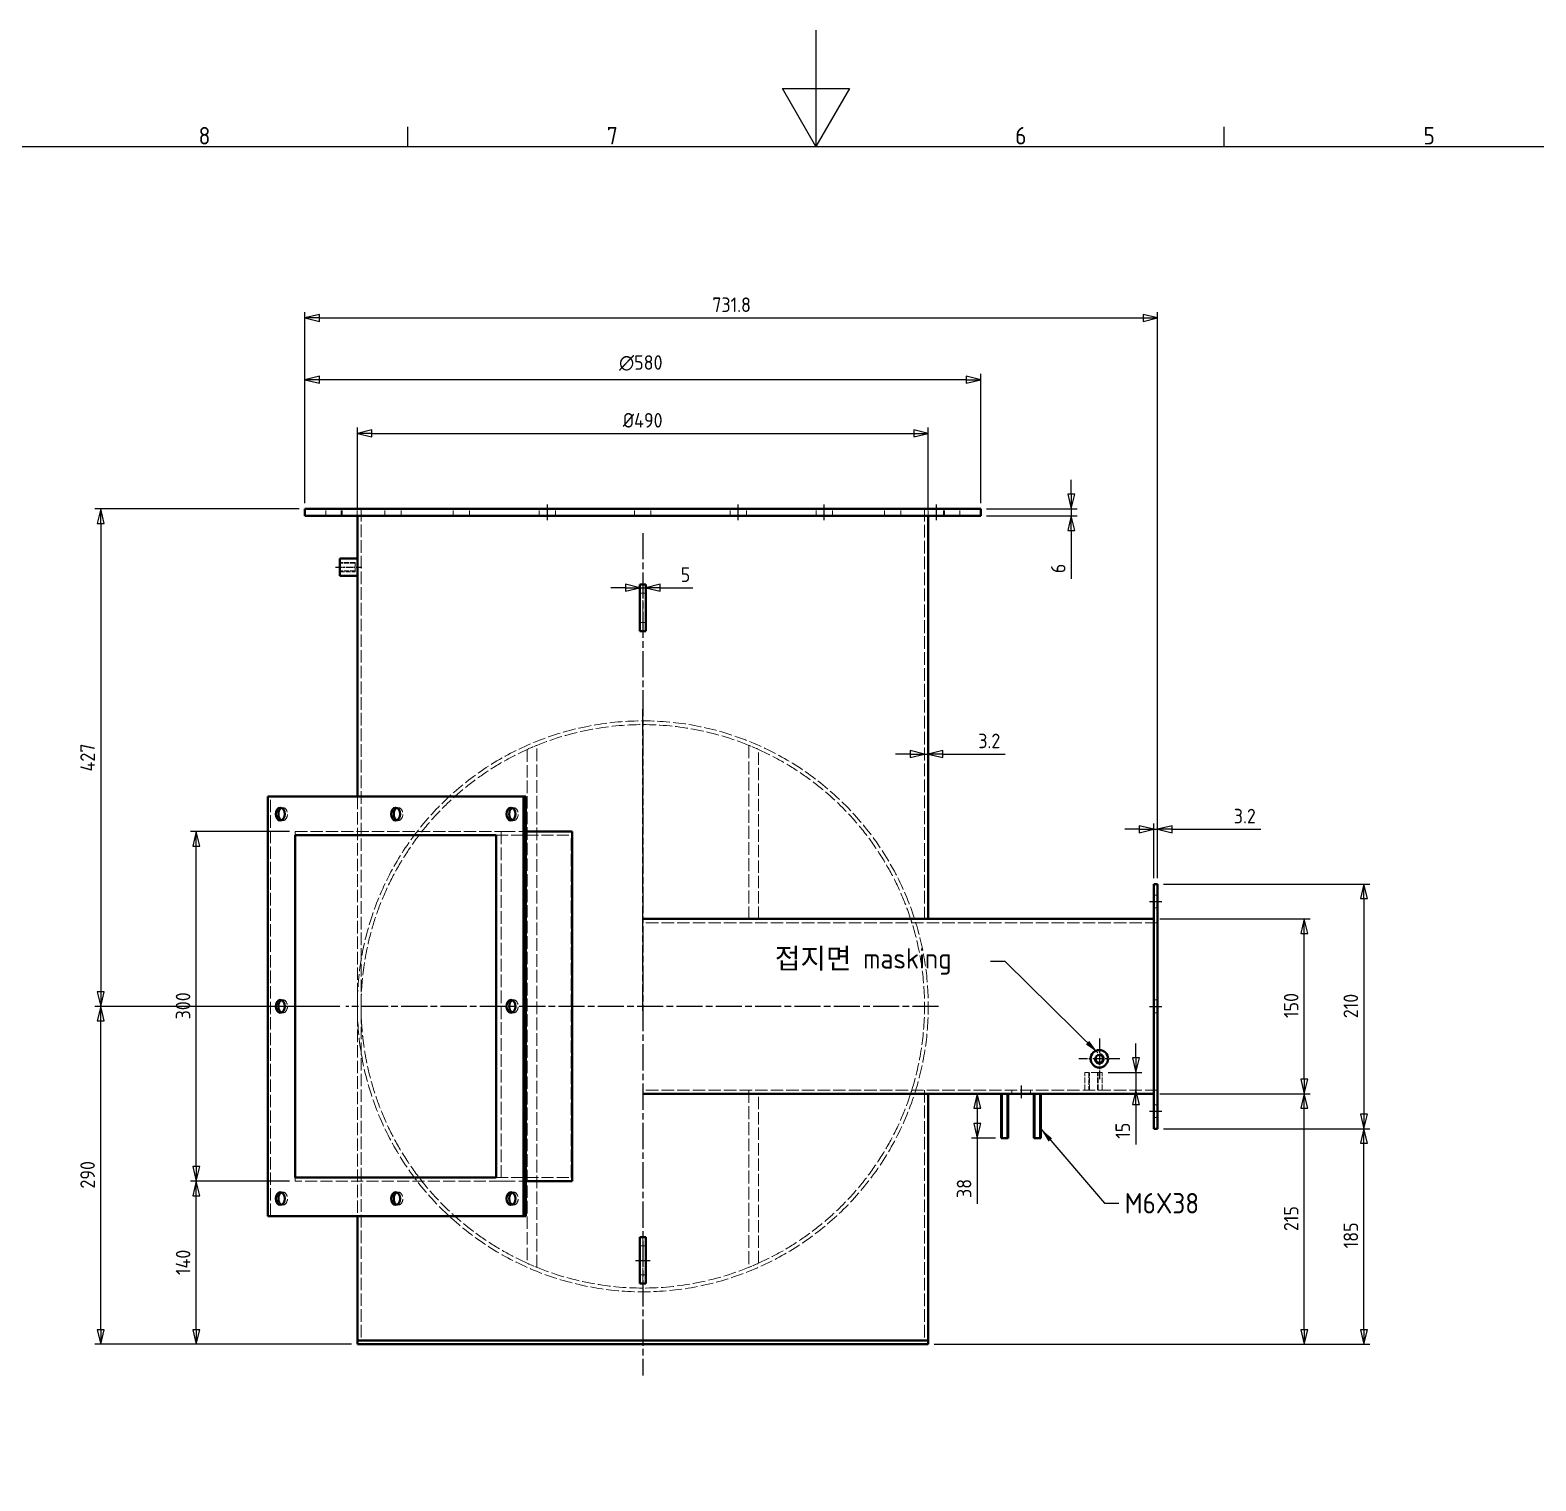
# Model space of a CAD drawing. Header units: millimetres. Extents: x 0 to 4205, y 0 to 2970.
# Drawn here: x 1428 to 2720, y 1725 to 2970 of the extents above; entities that cross this region are included whole.
import ezdxf

# ---------------------------------------------------------------- set-up
doc = ezdxf.new("R2010")
doc.units = ezdxf.units.MM
doc.header["$LTSCALE"] = 5
doc.linetypes.add('CHAIN', pattern=[0.3543, 0.2362, -0.0295, 0.0591, -0.0295])
doc.linetypes.add('DASHED', pattern=[0.2067, 0.1654, -0.0413])
doc.layers.get('0').update_dxf_attribs({"color": 3, "lineweight": 25})
for name, color, linetype, lineweight in [('가려진 것(ISO)', 2, 'DASHED', 18), ('가시적인 것(ISO)', 3, 'Continuous', 40), ('가시적인 좁은 것(ISO)', 3, 'Continuous', 35), ('경계(ISO)', 7, 'Continuous', 25), ('기호(ISO)', 5, 'Continuous', 25), ('중심 표식(ISO)', 1, 'Continuous', 25), ('중심선(ISO)', 1, 'Continuous', 25), ('치수(ISO)', 2, 'Continuous', 25)]:
    doc.layers.add(name, color=color, linetype=linetype, lineweight=lineweight)
doc.styles.add('문자 텍스트_M2B', font='isocp.shx')
doc.styles.add('치수 텍스트_PSTEK_POSCO', font='isocp.shx')
doc.dimstyles.new('치수_PSTEK_POSCO', dxfattribs={"dimscale": 5, "dimtxt": 2.5, "dimasz": 2.5, "dimexe": 1, "dimexo": 1, "dimgap": 1, "dimtad": 1, "dimrnd": 1e-08, "dimdsep": 46, "dimtxsty": '치수 텍스트_PSTEK_POSCO', "dimblk": 'Filled-2', "dimcen": 0.09, "dimdle": 10, "dimclrd": 7, "dimclre": 7, "dimclrt": 2, "dimadec": 1, "dimazin": 2, "dimtfac": 1, "dimtmove": 0, "dimatfit": 3, "dimfxl": 0, "dimtolj": 1, "dimlwd": -1, "dimlwe": -1, "dimarcsym": 0})
doc.dimstyles.new('치수_PSTEK_POSCO$7', dxfattribs={"dimscale": 5, "dimtxt": 2.5, "dimasz": 2.5, "dimexe": 1, "dimexo": 1, "dimgap": 1, "dimtad": 1, "dimrnd": 1e-08, "dimdsep": 46, "dimtxsty": '치수 텍스트_PSTEK_POSCO', "dimblk": 'Filled-2', "dimcen": 0.09, "dimdle": 10, "dimclrd": 7, "dimclre": 7, "dimclrt": 2, "dimadec": 1, "dimazin": 2, "dimtfac": 1, "dimtmove": 0, "dimatfit": 3, "dimfxl": 0, "dimtolj": 1, "dimlwd": -1, "dimlwe": -1, "dimarcsym": 0})

# ---------------------------------------------------------------- blocks, each defined once
blk = doc.blocks.new('경계 Default Border')
at = {"layer": '경계(ISO)'}
for p, q in [((350.42, 574), (350.42, 577.4)), ((490.58, 574), (490.58, 577.4))]:
    blk.add_line(p, q, dxfattribs=at)
at = {"layer": '경계(ISO)', "flags": 128}
for points in [[(420.5, 594), (420.5, 574), (414.73, 584), (426.27, 584), (420.5, 574)], [(20, 20), (20, 574), (821, 574), (821, 20), (20, 20)]]:
    blk.add_lwpolyline(points, dxfattribs=at)
at = {"layer": '경계(ISO)', "color": 2, "char_height": 3, "attachment_point": 7, "style": '문자 텍스트_M2B'}
for s, insert in [('8', (314.52, 574.37)), ('7', (384.6, 574.39)), ('6', (454.69, 574.37)), ('5', (524.77, 574.37))]:
    blk.add_mtext(s, dxfattribs=dict(at, insert=insert))
blk = doc.blocks.new('Filled-2')
at = {"color": 0}
for p, q in [((0, 0), (-1, 0.24)), ((-1, 0.24), (-1, -0.24)), ((-1, 0), (0, 0)), ((-1, -0.24), (0, 0))]:
    blk.add_line(p, q, dxfattribs=at)
at = {"color": 0, "flags": 128}
blk.add_lwpolyline([(-1, -0.24), (0, 0), (-1, 0.24), (-1, -0.24)], dxfattribs=at)
at = {"color": 0}
blk.add_solid([(-1, -0.24), (0, 0), (-1, 0.24), (-1, -0.24)], dxfattribs=at)
blk = doc.blocks.new('*D28')
at = {"layer": 'Defpoints', "color": 0, "transparency": 16777216}
for p in [(1663.9, 2669.9), (1663.9, 2559.1), (2243.9, 2559.1)]:
    blk.add_point(p, dxfattribs=at)
at = {"layer": '치수(ISO)', "color": 7, "transparency": 16777216}
for p, q in [((1663.9, 2564.1), (1663.9, 2674.9)), ((2231.4, 2669.9), (1676.4, 2669.9)), ((2243.9, 2564.1), (2243.9, 2674.9))]:
    blk.add_line(p, q, dxfattribs=at)
at = {"layer": '치수(ISO)', "color": 7, "transparency": 16777216, "xscale": 12.5, "yscale": 12.5, "zscale": 12.5, "rotation": 180}
blk.add_blockref('Filled-2', (1663.9, 2669.9), dxfattribs=at)
at = {"layer": '치수(ISO)', "color": 7, "transparency": 16777216, "xscale": 12.5, "yscale": 12.5, "zscale": 12.5}
blk.add_blockref('Filled-2', (2243.9, 2669.9), dxfattribs=at)
at = {"layer": '치수(ISO)', "color": 2, "transparency": 16777216, "insert": (1933.5, 2684.3), "char_height": 12.5, "attachment_point": 4, "style": '치수 텍스트_PSTEK_POSCO'}
blk.add_mtext('\\A1;\\fAIGDT|b0|i0;\\H12.5000;\\ln\\fisocp|b0|i0;\\H12.5000;580', dxfattribs=at)
blk = doc.blocks.new('*D34')
at = {"layer": 'Defpoints', "color": 0, "transparency": 16777216}
for p in [(2392.5, 2057.1), (2521.6, 2057.1), (2198.9, 1842.1)]:
    blk.add_point(p, dxfattribs=at)
at = {"layer": '치수(ISO)', "color": 7, "transparency": 16777216}
for p, q in [((2397.5, 2057.1), (2526.6, 2057.1)), ((2521.6, 1854.6), (2521.6, 2044.6)), ((2203.9, 1842.1), (2526.6, 1842.1))]:
    blk.add_line(p, q, dxfattribs=at)
at = {"layer": '치수(ISO)', "color": 7, "transparency": 16777216, "xscale": 12.5, "yscale": 12.5, "zscale": 12.5}
for p, rotation in [((2521.6, 2057.1), 90), ((2521.6, 1842.1), 270)]:
    blk.add_blockref('Filled-2', p, dxfattribs=dict(at, rotation=rotation))
at = {"layer": '치수(ISO)', "color": 2, "transparency": 16777216, "insert": (2510.3, 1939.2), "char_height": 12.5, "attachment_point": 4, "rotation": 90, "style": '치수 텍스트_PSTEK_POSCO'}
blk.add_mtext('\\A1;215', dxfattribs=at)
blk = doc.blocks.new('*D35')
at = {"layer": 'Defpoints', "color": 0, "transparency": 16777216}
for p in [(2392.5, 2207.1), (2521.6, 2207.1), (2392.5, 2057.1)]:
    blk.add_point(p, dxfattribs=at)
at = {"layer": '치수(ISO)', "color": 7, "transparency": 16777216}
for p, q in [((2397.5, 2207.1), (2526.6, 2207.1)), ((2521.6, 2069.6), (2521.6, 2194.6)), ((2397.5, 2057.1), (2526.6, 2057.1))]:
    blk.add_line(p, q, dxfattribs=at)
at = {"layer": '치수(ISO)', "color": 7, "transparency": 16777216, "xscale": 12.5, "yscale": 12.5, "zscale": 12.5}
for p, rotation in [((2521.6, 2207.1), 90), ((2521.6, 2057.1), 270)]:
    blk.add_blockref('Filled-2', p, dxfattribs=dict(at, rotation=rotation))
at = {"layer": '치수(ISO)', "color": 2, "transparency": 16777216, "insert": (2510.3, 2122.1), "char_height": 12.5, "attachment_point": 4, "rotation": 90, "style": '치수 텍스트_PSTEK_POSCO'}
blk.add_mtext('\\A1;150', dxfattribs=at)
blk = doc.blocks.new('*D36')
at = {"layer": 'Defpoints', "color": 0, "transparency": 16777216}
for p in [(2392.5, 2284.1), (2392.5, 2237.1), (2395.7, 2237.1)]:
    blk.add_point(p, dxfattribs=at)
at = {"layer": '치수(ISO)', "color": 7, "transparency": 16777216}
for p, q in [((2392.5, 2242.1), (2392.5, 2289.1)), ((2395.7, 2242.1), (2395.7, 2289.1)), ((2380, 2284.1), (2367.5, 2284.1)), ((2392.5, 2284.1), (2395.7, 2284.1)), ((2408.2, 2284.1), (2484.3, 2284.1))]:
    blk.add_line(p, q, dxfattribs=at)
at = {"layer": '치수(ISO)', "color": 7, "transparency": 16777216, "xscale": 12.5, "yscale": 12.5, "zscale": 12.5}
blk.add_blockref('Filled-2', (2392.5, 2284.1), dxfattribs=at)
at = {"layer": '치수(ISO)', "color": 7, "transparency": 16777216, "xscale": 12.5, "yscale": 12.5, "zscale": 12.5, "rotation": 180}
blk.add_blockref('Filled-2', (2395.7, 2284.1), dxfattribs=at)
at = {"layer": '치수(ISO)', "color": 2, "transparency": 16777216, "insert": (2461.1, 2295.4), "char_height": 12.5, "attachment_point": 4, "style": '치수 텍스트_PSTEK_POSCO'}
blk.add_mtext('\\A1;3.2', dxfattribs=at)
blk = doc.blocks.new('*D44')
at = {"layer": 'Defpoints', "color": 0, "transparency": 16777216}
for p in [(1570.6, 1982.1), (1655.6, 1982.1), (1708.9, 1842.1)]:
    blk.add_point(p, dxfattribs=at)
at = {"layer": '치수(ISO)', "color": 7, "transparency": 16777216}
for p, q in [((1650.6, 1982.1), (1565.6, 1982.1)), ((1570.6, 1854.6), (1570.6, 1969.6)), ((1703.9, 1842.1), (1565.6, 1842.1))]:
    blk.add_line(p, q, dxfattribs=at)
at = {"layer": '치수(ISO)', "color": 7, "transparency": 16777216, "xscale": 12.5, "yscale": 12.5, "zscale": 12.5}
for p, rotation in [((1570.6, 1982.1), 90), ((1570.6, 1842.1), 270)]:
    blk.add_blockref('Filled-2', p, dxfattribs=dict(at, rotation=rotation))
at = {"layer": '치수(ISO)', "color": 2, "transparency": 16777216, "insert": (1559.3, 1901.5), "char_height": 12.5, "attachment_point": 4, "rotation": 90, "style": '치수 텍스트_PSTEK_POSCO'}
blk.add_mtext('\\A1;140', dxfattribs=at)
blk = doc.blocks.new('*D45')
at = {"layer": 'Defpoints', "color": 0, "transparency": 16777216}
for p in [(1570.6, 2282.1), (1655.6, 2282.1), (1655.6, 1982.1)]:
    blk.add_point(p, dxfattribs=at)
at = {"layer": '치수(ISO)', "color": 7, "transparency": 16777216}
for p, q in [((1650.6, 2282.1), (1565.6, 2282.1)), ((1570.6, 1994.6), (1570.6, 2269.6)), ((1650.6, 1982.1), (1565.6, 1982.1))]:
    blk.add_line(p, q, dxfattribs=at)
at = {"layer": '치수(ISO)', "color": 7, "transparency": 16777216, "xscale": 12.5, "yscale": 12.5, "zscale": 12.5}
for p, rotation in [((1570.6, 2282.1), 90), ((1570.6, 1982.1), 270)]:
    blk.add_blockref('Filled-2', p, dxfattribs=dict(at, rotation=rotation))
at = {"layer": '치수(ISO)', "color": 2, "transparency": 16777216, "insert": (1559.3, 2120.9), "char_height": 12.5, "attachment_point": 4, "rotation": 90, "style": '치수 텍스트_PSTEK_POSCO'}
blk.add_mtext('\\A1;300', dxfattribs=at)
blk = doc.blocks.new('*D46')
at = {"layer": 'Defpoints', "color": 0, "transparency": 16777216}
for p in [(2198.9, 2623.9), (1708.9, 2553.1), (2198.9, 2553.1)]:
    blk.add_point(p, dxfattribs=at)
at = {"layer": '치수(ISO)', "color": 7, "transparency": 16777216}
for p, q in [((1708.9, 2558.1), (1708.9, 2628.9)), ((1721.4, 2623.9), (2186.4, 2623.9)), ((2198.9, 2558.1), (2198.9, 2628.9))]:
    blk.add_line(p, q, dxfattribs=at)
at = {"layer": '치수(ISO)', "color": 7, "transparency": 16777216, "xscale": 12.5, "yscale": 12.5, "zscale": 12.5, "rotation": 180}
blk.add_blockref('Filled-2', (1708.9, 2623.9), dxfattribs=at)
at = {"layer": '치수(ISO)', "color": 7, "transparency": 16777216, "xscale": 12.5, "yscale": 12.5, "zscale": 12.5}
blk.add_blockref('Filled-2', (2198.9, 2623.9), dxfattribs=at)
at = {"layer": '치수(ISO)', "color": 2, "transparency": 16777216, "insert": (1936.7, 2635.1), "char_height": 12.5, "attachment_point": 4, "style": '치수 텍스트_PSTEK_POSCO'}
blk.add_mtext('\\A1;Ø490', dxfattribs=at)
blk = doc.blocks.new('*D48')
at = {"layer": 'Defpoints', "color": 0, "transparency": 16777216}
for p in [(2243.9, 2559.1), (2321.6, 2559.1), (2243.9, 2553.1)]:
    blk.add_point(p, dxfattribs=at)
at = {"layer": '치수(ISO)', "color": 7, "transparency": 16777216}
for p, q in [((2321.6, 2571.6), (2321.6, 2584.1)), ((2248.9, 2559.1), (2326.6, 2559.1)), ((2321.6, 2559.1), (2321.6, 2553.1)), ((2248.9, 2553.1), (2326.6, 2553.1)), ((2321.6, 2540.6), (2321.6, 2498.9))]:
    blk.add_line(p, q, dxfattribs=at)
at = {"layer": '치수(ISO)', "color": 7, "transparency": 16777216, "xscale": 12.5, "yscale": 12.5, "zscale": 12.5}
for p, rotation in [((2321.6, 2559.1), 270), ((2321.6, 2553.1), 90)]:
    blk.add_blockref('Filled-2', p, dxfattribs=dict(at, rotation=rotation))
at = {"layer": '치수(ISO)', "color": 2, "transparency": 16777216, "insert": (2310.4, 2503.9), "char_height": 12.5, "attachment_point": 4, "rotation": 90, "style": '치수 텍스트_PSTEK_POSCO'}
blk.add_mtext('\\A1;6', dxfattribs=at)
blk = doc.blocks.new('*D49')
at = {"layer": 'Defpoints', "color": 0, "transparency": 16777216}
for p in [(2198.9, 2348.6), (2195.7, 2325.7), (2198.9, 2323.1)]:
    blk.add_point(p, dxfattribs=at)
at = {"layer": '치수(ISO)', "color": 7, "transparency": 16777216}
for p, q in [((2183.2, 2348.6), (2170.7, 2348.6)), ((2195.7, 2348.6), (2198.9, 2348.6)), ((2211.4, 2348.6), (2265, 2348.6))]:
    blk.add_line(p, q, dxfattribs=at)
at = {"layer": '치수(ISO)', "color": 7, "transparency": 16777216, "xscale": 12.5, "yscale": 12.5, "zscale": 12.5}
blk.add_blockref('Filled-2', (2195.7, 2348.6), dxfattribs=at)
at = {"layer": '치수(ISO)', "color": 7, "transparency": 16777216, "xscale": 12.5, "yscale": 12.5, "zscale": 12.5, "rotation": 180}
blk.add_blockref('Filled-2', (2198.9, 2348.6), dxfattribs=at)
at = {"layer": '치수(ISO)', "color": 2, "transparency": 16777216, "insert": (2241.8, 2359.9), "char_height": 12.5, "attachment_point": 4, "style": '치수 텍스트_PSTEK_POSCO'}
blk.add_mtext('\\A1;3.2', dxfattribs=at)
blk = doc.blocks.new('*D54')
at = {"layer": 'Defpoints', "color": 0, "transparency": 16777216}
for p in [(1953.9, 2057.1), (2240.9, 2019.1), (2261.5, 2019.1)]:
    blk.add_point(p, dxfattribs=at)
at = {"layer": '치수(ISO)', "color": 7, "transparency": 16777216}
for p, q in [((2240.9, 2044.6), (2240.9, 2031.6)), ((2256.5, 2019.1), (2235.9, 2019.1)), ((2240.9, 2019.1), (2240.9, 1962.6))]:
    blk.add_line(p, q, dxfattribs=at)
at = {"layer": '치수(ISO)', "color": 7, "transparency": 16777216, "xscale": 12.5, "yscale": 12.5, "zscale": 12.5}
for p, rotation in [((2240.9, 2057.1), 90), ((2240.9, 2019.1), 270)]:
    blk.add_blockref('Filled-2', p, dxfattribs=dict(at, rotation=rotation))
at = {"layer": '치수(ISO)', "color": 2, "transparency": 16777216, "insert": (2229.6, 1967.6), "char_height": 12.5, "attachment_point": 4, "rotation": 90, "style": '치수 텍스트_PSTEK_POSCO'}
blk.add_mtext('\\A1;38', dxfattribs=at)
blk = doc.blocks.new('*D58')
at = {"layer": 'Defpoints', "color": 0, "transparency": 16777216}
for p in [(2348.2, 2075.3), (2377.1, 2060.3), (2380, 2060.3)]:
    blk.add_point(p, dxfattribs=at)
at = {"layer": '치수(ISO)', "color": 7, "transparency": 16777216}
for p, q in [((2377.1, 2087.8), (2377.1, 2100.3)), ((2353.2, 2075.3), (2382.1, 2075.3)), ((2377.1, 2075.3), (2377.1, 2060.3)), ((2377.1, 2047.8), (2377.1, 2013.5))]:
    blk.add_line(p, q, dxfattribs=at)
at = {"layer": '치수(ISO)', "color": 7, "transparency": 16777216, "xscale": 12.5, "yscale": 12.5, "zscale": 12.5}
for p, rotation in [((2377.1, 2075.3), 270), ((2377.1, 2060.3), 90)]:
    blk.add_blockref('Filled-2', p, dxfattribs=dict(at, rotation=rotation))
at = {"layer": '치수(ISO)', "color": 2, "transparency": 16777216, "insert": (2365.8, 2018.5), "char_height": 12.5, "attachment_point": 4, "rotation": 90, "style": '치수 텍스트_PSTEK_POSCO'}
blk.add_mtext('\\A1;15', dxfattribs=at)
blk = doc.blocks.new('*D59')
at = {"layer": 'Defpoints', "color": 0, "transparency": 16777216}
for p in [(1956.4, 2491.4), (1951.4, 2474.1), (1956.4, 2474.1)]:
    blk.add_point(p, dxfattribs=at)
at = {"layer": '치수(ISO)', "color": 7, "transparency": 16777216}
for p, q in [((1938.9, 2491.4), (1926.4, 2491.4)), ((1951.4, 2491.4), (1956.4, 2491.4)), ((1968.9, 2491.4), (1996.9, 2491.4))]:
    blk.add_line(p, q, dxfattribs=at)
at = {"layer": '치수(ISO)', "color": 7, "transparency": 16777216, "xscale": 12.5, "yscale": 12.5, "zscale": 12.5}
blk.add_blockref('Filled-2', (1951.4, 2491.4), dxfattribs=at)
at = {"layer": '치수(ISO)', "color": 7, "transparency": 16777216, "xscale": 12.5, "yscale": 12.5, "zscale": 12.5, "rotation": 180}
blk.add_blockref('Filled-2', (1956.4, 2491.4), dxfattribs=at)
at = {"layer": '치수(ISO)', "color": 2, "transparency": 16777216, "insert": (1986.4, 2502.6), "char_height": 12.5, "attachment_point": 4, "style": '치수 텍스트_PSTEK_POSCO'}
blk.add_mtext('\\A1;5', dxfattribs=at)
blk = doc.blocks.new('*D76')
at = {"layer": 'Defpoints', "color": 0, "transparency": 16777216}
for p in [(2395.7, 2237.1), (2395.7, 2027.1), (2572.7, 2027.1)]:
    blk.add_point(p, dxfattribs=at)
at = {"layer": '치수(ISO)', "color": 7, "transparency": 16777216}
for p, q in [((2400.7, 2237.1), (2577.7, 2237.1)), ((2572.7, 2224.6), (2572.7, 2039.6)), ((2400.7, 2027.1), (2577.7, 2027.1))]:
    blk.add_line(p, q, dxfattribs=at)
at = {"layer": '치수(ISO)', "color": 7, "transparency": 16777216, "xscale": 12.5, "yscale": 12.5, "zscale": 12.5}
for p, rotation in [((2572.7, 2237.1), 90), ((2572.7, 2027.1), 270)]:
    blk.add_blockref('Filled-2', p, dxfattribs=dict(at, rotation=rotation))
at = {"layer": '치수(ISO)', "color": 2, "transparency": 16777216, "insert": (2561.5, 2121.9), "char_height": 12.5, "attachment_point": 4, "rotation": 90, "style": '치수 텍스트_PSTEK_POSCO'}
blk.add_mtext('\\A1;210', dxfattribs=at)
blk = doc.blocks.new('*D78')
at = {"layer": 'Defpoints', "color": 0, "transparency": 16777216}
for p in [(2395.7, 2027.1), (2572.7, 2027.1), (2198.9, 1842.1)]:
    blk.add_point(p, dxfattribs=at)
at = {"layer": '치수(ISO)', "color": 7, "transparency": 16777216}
for p, q in [((2400.7, 2027.1), (2577.7, 2027.1)), ((2572.7, 1854.6), (2572.7, 2014.6)), ((2203.9, 1842.1), (2577.7, 1842.1))]:
    blk.add_line(p, q, dxfattribs=at)
at = {"layer": '치수(ISO)', "color": 7, "transparency": 16777216, "xscale": 12.5, "yscale": 12.5, "zscale": 12.5}
for p, rotation in [((2572.7, 2027.1), 90), ((2572.7, 1842.1), 270)]:
    blk.add_blockref('Filled-2', p, dxfattribs=dict(at, rotation=rotation))
at = {"layer": '치수(ISO)', "color": 2, "transparency": 16777216, "insert": (2561.5, 1924.4), "char_height": 12.5, "attachment_point": 4, "rotation": 90, "style": '치수 텍스트_PSTEK_POSCO'}
blk.add_mtext('\\A1;185', dxfattribs=at)
blk = doc.blocks.new('*D85')
at = {"layer": 'Defpoints', "color": 0, "transparency": 16777216}
for p in [(1663.9, 2559.1), (1488.7, 2132.1), (1698.9, 2132.1)]:
    blk.add_point(p, dxfattribs=at)
at = {"layer": '치수(ISO)', "color": 7, "transparency": 16777216}
for p, q in [((1658.9, 2559.1), (1483.7, 2559.1)), ((1488.7, 2546.6), (1488.7, 2144.6)), ((1693.9, 2132.1), (1483.7, 2132.1))]:
    blk.add_line(p, q, dxfattribs=at)
at = {"layer": '치수(ISO)', "color": 7, "transparency": 16777216, "xscale": 12.5, "yscale": 12.5, "zscale": 12.5}
for p, rotation in [((1488.7, 2559.1), 90), ((1488.7, 2132.1), 270)]:
    blk.add_blockref('Filled-2', p, dxfattribs=dict(at, rotation=rotation))
at = {"layer": '치수(ISO)', "color": 2, "transparency": 16777216, "insert": (1477.4, 2333.7), "char_height": 12.5, "attachment_point": 4, "rotation": 90, "style": '치수 텍스트_PSTEK_POSCO'}
blk.add_mtext('\\A1;427', dxfattribs=at)
blk = doc.blocks.new('*D87')
at = {"layer": 'Defpoints', "color": 0, "transparency": 16777216}
for p in [(1488.7, 2132.1), (1698.9, 2132.1), (1708.9, 1842.1)]:
    blk.add_point(p, dxfattribs=at)
at = {"layer": '치수(ISO)', "color": 7, "transparency": 16777216}
for p, q in [((1693.9, 2132.1), (1483.7, 2132.1)), ((1488.7, 1854.6), (1488.7, 2119.6)), ((1703.9, 1842.1), (1483.7, 1842.1))]:
    blk.add_line(p, q, dxfattribs=at)
at = {"layer": '치수(ISO)', "color": 7, "transparency": 16777216, "xscale": 12.5, "yscale": 12.5, "zscale": 12.5}
for p, rotation in [((1488.7, 2132.1), 90), ((1488.7, 1842.1), 270)]:
    blk.add_blockref('Filled-2', p, dxfattribs=dict(at, rotation=rotation))
at = {"layer": '치수(ISO)', "color": 2, "transparency": 16777216, "insert": (1477.4, 1975.7), "char_height": 12.5, "attachment_point": 4, "rotation": 90, "style": '치수 텍스트_PSTEK_POSCO'}
blk.add_mtext('\\A1;290', dxfattribs=at)
blk = doc.blocks.new('*D88')
at = {"layer": 'Defpoints', "color": 0, "transparency": 16777216}
for p in [(2395.7, 2723), (1663.9, 2559.1), (2395.7, 2237.1)]:
    blk.add_point(p, dxfattribs=at)
at = {"layer": '치수(ISO)', "color": 7, "transparency": 16777216}
for p, q in [((1663.9, 2564.1), (1663.9, 2728)), ((2395.7, 2242.1), (2395.7, 2728)), ((1676.4, 2723), (2383.2, 2723))]:
    blk.add_line(p, q, dxfattribs=at)
at = {"layer": '치수(ISO)', "color": 7, "transparency": 16777216, "xscale": 12.5, "yscale": 12.5, "zscale": 12.5, "rotation": 180}
blk.add_blockref('Filled-2', (1663.9, 2723), dxfattribs=at)
at = {"layer": '치수(ISO)', "color": 7, "transparency": 16777216, "xscale": 12.5, "yscale": 12.5, "zscale": 12.5}
blk.add_blockref('Filled-2', (2395.7, 2723), dxfattribs=at)
at = {"layer": '치수(ISO)', "color": 2, "transparency": 16777216, "insert": (2013.5, 2734.3), "char_height": 12.5, "attachment_point": 4, "style": '치수 텍스트_PSTEK_POSCO'}
blk.add_mtext('\\A1;731.8', dxfattribs=at)

msp = doc.modelspace()

# ---------------------------------------------------------------- linework, layer by layer
at = {"layer": '가려진 것(ISO)', "ltscale": 2.285536}
for p, q in [((1681.8883, 2553.1125), (1681.8883, 2559.1125)), ((1694.8583, 2553.1125), (1694.8583, 2559.1125)), ((1695.8883, 2553.1125), (1695.8883, 2559.1125)), ((1708.8583, 2553.1125), (1708.8583, 2559.1125)), ((1732.4988, 2553.1125), (1732.4988, 2559.1125)), ((1746.4988, 2553.1125), (1746.4988, 2559.1125)), ((1791.1252, 2553.1125), (1791.1252, 2559.1125)), ((1805.1252, 2553.1125), (1805.1252, 2559.1125)), ((1864.9988, 2553.1125), (1864.9988, 2559.1125)), ((1878.9988, 2553.1125), (1878.9988, 2559.1125)), ((1946.8883, 2553.1125), (1946.8883, 2559.1125)), ((1960.8883, 2553.1125), (1960.8883, 2559.1125)), ((2028.7778, 2553.1125), (2028.7778, 2559.1125)), ((2042.7778, 2553.1125), (2042.7778, 2559.1125)), ((2102.6514, 2553.1125), (2102.6514, 2559.1125)), ((2116.6514, 2553.1125), (2116.6514, 2559.1125)), ((2161.2778, 2553.1125), (2161.2778, 2559.1125)), ((2175.2778, 2553.1125), (2175.2778, 2559.1125)), ((2198.9182, 2553.1125), (2198.9182, 2559.1125)), ((2211.8883, 2553.1125), (2211.8883, 2559.1125)), ((2212.9182, 2553.1125), (2212.9182, 2559.1125)), ((2225.8883, 2553.1125), (2225.8883, 2559.1125))]:
    msp.add_line(p, q, dxfattribs=at)
at = {"layer": '가려진 것(ISO)', "ltscale": 13.031374}
msp.add_line((1712.0883, 2559.1125), (1712.0883, 1845.3125), dxfattribs=at)
at = {"layer": '가려진 것(ISO)', "ltscale": 13.218712}
msp.add_line((2195.6883, 2559.1125), (2195.6883, 2203.9125), dxfattribs=at)
at = {"layer": '가려진 것(ISO)', "ltscale": 4.952111}
for p, q in [((1706.8883, 2513.1125), (1693.8883, 2513.1125)), ((1706.8883, 2512.436), (1693.8883, 2512.436)), ((1706.8883, 2505.789), (1693.8883, 2505.789)), ((1693.8883, 2505.1125), (1706.8883, 2505.1125))]:
    msp.add_line(p, q, dxfattribs=at)
at = {"layer": '가려진 것(ISO)', "ltscale": 4.786925}
msp.add_line((1706.8883, 2513.1125), (1706.8883, 2505.1125), dxfattribs=at)
at = {"layer": '가려진 것(ISO)', "ltscale": 1.904597}
for p, q in [((1951.3883, 2486.6125), (1956.3883, 2486.6125)), ((1951.3883, 2461.6125), (1956.3883, 2461.6125)), ((1951.3883, 1926.6125), (1956.3883, 1926.6125)), ((1951.3883, 1901.6125), (1956.3883, 1901.6125))]:
    msp.add_line(p, q, dxfattribs=at)
at = {"layer": '가려진 것(ISO)', "ltscale": 12.901145}
for p, q in [((1953.8883, 2494.1125), (1953.8883, 2454.1125)), ((1634.4174, 1952.1125), (1634.4174, 2312.1125)), ((1708.8883, 2312.1125), (1708.8883, 1952.1125)), ((1953.8883, 1934.1125), (1953.8883, 1894.1125))]:
    msp.add_line(p, q, dxfattribs=at)
at = {"layer": '가려진 것(ISO)', "ltscale": 12.930199}
msp.add_line((1854.6461, 2352.6079), (1854.6461, 1911.6171), dxfattribs=at)
at = {"layer": '가려진 것(ISO)', "ltscale": 13.135712}
msp.add_line((1862.832, 1908.1125), (1862.832, 2356.1125), dxfattribs=at)
at = {"layer": '가려진 것(ISO)', "ltscale": 13.38787}
for p, q in [((2044.9445, 2356.1125), (2044.9445, 2203.9125)), ((2044.9445, 2060.3125), (2044.9445, 1908.1125))]:
    msp.add_line(p, q, dxfattribs=at)
at = {"layer": '가려진 것(ISO)', "ltscale": 12.798121}
for p, q in [((2053.1304, 2207.1125), (2053.1304, 2352.6079)), ((2053.1304, 1911.6171), (2053.1304, 2057.1125))]:
    msp.add_line(p, q, dxfattribs=at)
at = {"layer": '가려진 것(ISO)', "ltscale": 1.218906}
for p, q in [((1645.024, 2302.6125), (1642.7613, 2302.6125)), ((1744.019, 2302.6125), (1741.7562, 2302.6125)), ((1843.0139, 2302.6125), (1840.7512, 2302.6125)), ((1645.024, 2291.6125), (1642.7613, 2291.6125)), ((1744.019, 2291.6125), (1741.7562, 2291.6125)), ((1843.0139, 2291.6125), (1840.7512, 2291.6125)), ((1655.6306, 2278.9125), (1655.6306, 2282.1125)), ((2392.4883, 2227.6125), (2395.6883, 2227.6125)), ((2392.4883, 2216.6125), (2395.6883, 2216.6125)), ((1645.024, 2137.6125), (1642.7613, 2137.6125)), ((1843.0139, 2137.6125), (1840.7512, 2137.6125)), ((2392.4883, 2137.6125), (2395.6883, 2137.6125)), ((1645.024, 2126.6125), (1642.7613, 2126.6125)), ((1843.0139, 2126.6125), (1840.7512, 2126.6125)), ((2392.4883, 2126.6125), (2395.6883, 2126.6125)), ((2270.4883, 2060.3125), (2270.4883, 2057.1125)), ((2286.4883, 2060.3125), (2286.4883, 2057.1125)), ((2392.4883, 2047.6125), (2395.6883, 2047.6125)), ((2392.4883, 2036.6125), (2395.6883, 2036.6125)), ((1655.6306, 1982.1125), (1655.6306, 1985.3125)), ((1645.024, 1972.6125), (1642.7613, 1972.6125)), ((1744.019, 1972.6125), (1741.7562, 1972.6125)), ((1843.0139, 1972.6125), (1840.7512, 1972.6125)), ((1645.024, 1961.6125), (1642.7613, 1961.6125)), ((1744.019, 1961.6125), (1741.7562, 1961.6125)), ((1843.0139, 1961.6125), (1840.7512, 1961.6125))]:
    msp.add_line(p, q, dxfattribs=at)
at = {"layer": '가려진 것(ISO)', "ltscale": 12.731393}
for p, q in [((1655.6306, 2282.1125), (1832.4073, 2282.1125)), ((1832.4073, 1982.1125), (1655.6306, 1982.1125))]:
    msp.add_line(p, q, dxfattribs=at)
at = {"layer": '가려진 것(ISO)', "ltscale": 12.594825}
for p, q in [((1827.8818, 2278.9125), (1892.3115, 2278.9125)), ((1827.8818, 1985.3125), (1892.3115, 1985.3125))]:
    msp.add_line(p, q, dxfattribs=at)
at = {"layer": '가려진 것(ISO)', "ltscale": 14.513788}
for p, q in [((1832.4073, 2282.1125), (1853.6205, 2282.1125)), ((1832.4073, 1982.1125), (1853.6205, 1982.1125))]:
    msp.add_line(p, q, dxfattribs=at)
at = {"layer": '가려진 것(ISO)', "ltscale": 13.194353}
msp.add_line((1832.4073, 2282.1125), (1832.4073, 1982.1125), dxfattribs=at)
at = {"layer": '가려진 것(ISO)', "ltscale": 12.912873}
msp.add_line((1892.3115, 1985.3125), (1892.3115, 2278.9125), dxfattribs=at)
at = {"layer": '가려진 것(ISO)', "ltscale": 12.953922}
for p, q in [((2395.6883, 2203.9125), (1953.8883, 2203.9125)), ((2395.6883, 2060.3125), (1953.8883, 2060.3125))]:
    msp.add_line(p, q, dxfattribs=at)
at = {"layer": '가려진 것(ISO)', "ltscale": 11.399102}
msp.add_line((2348.1883, 2075.3125), (2333.1883, 2075.3125), dxfattribs=at)
at = {"layer": '가려진 것(ISO)', "ltscale": 5.71399}
for p, q in [((2333.1883, 2060.3125), (2333.1883, 2075.3125)), ((2336.6883, 2075.3125), (2336.6883, 2060.3125)), ((2337.3648, 2060.3125), (2337.3648, 2075.3125)), ((2344.0118, 2060.3125), (2344.0118, 2075.3125)), ((2344.6883, 2060.3125), (2344.6883, 2075.3125)), ((2348.1883, 2060.3125), (2348.1883, 2075.3125))]:
    msp.add_line(p, q, dxfattribs=at)
at = {"layer": '가려진 것(ISO)', "ltscale": 13.001935}
msp.add_line((2195.6883, 2060.3125), (2195.6883, 1845.3125), dxfattribs=at)
at = {"layer": '가려진 것(ISO)', "ltscale": 13.149821}
for start, end in [(17.8257059, 180), (180, 342.1742941)]:
    msp.add_arc((1953.8883, 2132.1125), 245, start, end, dxfattribs=at)
at = {"layer": '가려진 것(ISO)', "ltscale": 13.209464}
for start, end in [(67.8782038, 112.1217962), (247.8782038, 292.1217962)]:
    msp.add_arc((1953.8883, 2132.1125), 241.8, start, end, dxfattribs=at)
at = {"layer": '가려진 것(ISO)', "ltscale": 3.392176}
for start, end in [(112.1217962, 114.2318896), (65.7681104, 67.8782038), (245.7681104, 247.8782038), (292.1217962, 294.2318896)]:
    msp.add_arc((1953.8883, 2132.1125), 241.8, start, end, dxfattribs=at)
at = {"layer": '가려진 것(ISO)', "ltscale": 1.279289}
for start, end in [(17.273882, 18.0696986), (341.9303014, 342.726118)]:
    msp.add_arc((1953.8883, 2132.1125), 241.8, start, end, dxfattribs=at)
at = {"layer": '가려진 것(ISO)', "ltscale": 12.824796}
msp.add_arc((1953.8883, 2132.1125), 241.8, 342.726118, 17.273882, dxfattribs=at)
at = {"layer": '가려진 것(ISO)', "ltscale": 13.409636}
msp.add_arc((1953.8883, 2132.1125), 245, 342.1742941, 17.8257059, dxfattribs=at)
at = {"layer": '가려진 것(ISO)', "ltscale": 9.930191}
for centre in [(1645.024, 2297.1125), (1744.019, 2297.1125), (1843.0139, 2297.1125), (1645.024, 2132.1125), (1843.0139, 2132.1125), (1645.024, 1967.1125), (1744.019, 1967.1125), (1843.0139, 1967.1125)]:
    msp.add_ellipse(centre, major_axis=(0, -5.5), ratio=0.707106781, start_param=5.988008421, end_param=9.719954847, dxfattribs=at)
at = {"layer": '가려진 것(ISO)', "ltscale": 13.00855}
for points, knots in [([(1712.0883, 2132.1125), (1712.0883, 2134.7103), (1712.1295, 2137.1423), (1712.2699, 2141.7636), (1712.3691, 2143.9529), (1712.6126, 2148.1663), (1712.7568, 2150.1888), (1713.0842, 2154.1245), (1713.2674, 2156.0375), (1713.8729, 2161.679), (1714.3487, 2165.2947), (1715.4456, 2172.4281), (1716.0669, 2175.9435), (1718.1773, 2186.5111), (1719.8948, 2193.4961), (1724.0395, 2207.5476), (1726.467, 2214.6081), (1732.1456, 2228.8395), (1735.3824, 2235.967), (1742.6833, 2250.1084), (1746.7475, 2257.1218), (1755.7029, 2270.8827), (1760.5945, 2277.6306), (1771.1727, 2290.7094), (1776.8592, 2297.0403), (1787.7496, 2307.9307), (1792.9562, 2312.7247), (1804.0766, 2322.0503), (1809.9905, 2326.5818), (1822.4745, 2335.2266), (1829.0454, 2339.3402), (1841.9399, 2346.548), (1848.1973, 2349.7054), (1854.6461, 2352.6079)], [0, 0, 0, 0, 0.779340901, 0.779340901, 1.558681801, 1.558681801, 2.338022702, 2.338022702, 3.117363602, 3.117363602, 4.676045403, 4.676045403, 6.234727204, 6.234727204, 9.352090807, 9.352090807, 12.469454409, 12.469454409, 15.586818011, 15.586818011, 18.704181613, 18.704181613, 21.821545216, 21.821545216, 24.938908818, 24.938908818, 27.432443667, 27.432443667, 29.925978517, 29.925978517, 32.419513366, 32.419513366, 34.611723761, 34.611723761, 34.611723761, 34.611723761]), ([(1854.6461, 1911.6171), (1848.1973, 1914.5196), (1841.9399, 1917.677), (1829.0454, 1924.8848), (1822.4745, 1928.9984), (1809.9905, 1937.6432), (1804.0766, 1942.1747), (1792.9562, 1951.5003), (1787.7496, 1956.2943), (1776.8592, 1967.1847), (1771.1727, 1973.5156), (1760.5945, 1986.5944), (1755.7029, 1993.3423), (1746.7475, 2007.1032), (1742.6833, 2014.1166), (1735.3824, 2028.258), (1732.1456, 2035.3855), (1726.467, 2049.6169), (1724.0395, 2056.6774), (1719.8948, 2070.7289), (1718.1773, 2077.7139), (1716.0669, 2088.2815), (1715.4456, 2091.7969), (1714.3487, 2098.9302), (1713.8729, 2102.546), (1713.2674, 2108.1875), (1713.0842, 2110.1005), (1712.7568, 2114.0362), (1712.6126, 2116.0586), (1712.3691, 2120.2721), (1712.2699, 2122.4613), (1712.1295, 2127.0826), (1712.0883, 2129.5147), (1712.0883, 2132.1125)], [144.937026695, 144.937026695, 144.937026695, 144.937026695, 147.129237089, 147.129237089, 149.622771939, 149.622771939, 152.116306788, 152.116306788, 154.609841638, 154.609841638, 157.72720524, 157.72720524, 160.844568842, 160.844568842, 163.961932445, 163.961932445, 167.079296047, 167.079296047, 170.196659649, 170.196659649, 173.314023251, 173.314023251, 174.872705052, 174.872705052, 176.431386854, 176.431386854, 177.210727754, 177.210727754, 177.990068655, 177.990068655, 178.769409555, 178.769409555, 179.548750456, 179.548750456, 179.548750456, 179.548750456])]:
    msp.add_open_spline(points, degree=3, knots=knots, dxfattribs=at)
at = {"layer": '가려진 것(ISO)', "ltscale": 13.216796}
for points, knots in [([(2053.1304, 2352.6079), (2059.5792, 2349.7054), (2065.8366, 2346.548), (2078.7311, 2339.3402), (2085.302, 2335.2266), (2097.786, 2326.5818), (2103.6999, 2322.0503), (2114.8203, 2312.7247), (2120.0269, 2307.9307), (2130.9173, 2297.0403), (2136.6039, 2290.7094), (2147.182, 2277.6306), (2152.0737, 2270.8827), (2161.0291, 2257.1218), (2165.0932, 2250.1084), (2172.3941, 2235.967), (2175.631, 2228.8395), (2180.4231, 2216.8296), (2182.1809, 2211.9607), (2183.7627, 2207.1125)], [55.162651467, 55.162651467, 55.162651467, 55.162651467, 57.354861861, 57.354861861, 59.848396711, 59.848396711, 62.34193156, 62.34193156, 64.83546641, 64.83546641, 67.952830012, 67.952830012, 71.070193614, 71.070193614, 74.187557217, 74.187557217, 77.304920819, 77.304920819, 79.449030417, 79.449030417, 79.449030417, 79.449030417]), ([(2183.7627, 2057.1125), (2182.1809, 2052.2643), (2180.4231, 2047.3954), (2175.631, 2035.3855), (2172.3941, 2028.258), (2165.0932, 2014.1166), (2161.0291, 2007.1032), (2152.0737, 1993.3423), (2147.182, 1986.5944), (2136.6039, 1973.5156), (2130.9173, 1967.1847), (2120.0269, 1956.2943), (2114.8203, 1951.5003), (2103.6999, 1942.1747), (2097.786, 1937.6432), (2085.302, 1928.9984), (2078.7311, 1924.8848), (2065.8366, 1917.677), (2059.5792, 1914.5196), (2053.1304, 1911.6171)], [100.099720039, 100.099720039, 100.099720039, 100.099720039, 102.243829637, 102.243829637, 105.361193239, 105.361193239, 108.478556841, 108.478556841, 111.595920444, 111.595920444, 114.713284046, 114.713284046, 117.206818895, 117.206818895, 119.700353745, 119.700353745, 122.193888594, 122.193888594, 124.386098988, 124.386098988, 124.386098988, 124.386098988])]:
    msp.add_open_spline(points, degree=3, knots=knots, dxfattribs=at)
at = {"layer": '가시적인 것(ISO)'}
for p, q in [((1663.8883, 2559.1125), (2243.8883, 2559.1125)), ((1663.8883, 2559.1125), (1663.8883, 2553.1125)), ((2243.8883, 2559.1125), (2243.8883, 2553.1125)), ((1663.8883, 2553.1125), (2243.8883, 2553.1125)), ((1708.8883, 2553.1125), (1708.8883, 2516.6125)), ((2198.8883, 2553.1125), (2198.8883, 2207.1125)), ((1693.8883, 2516.6125), (1693.8883, 2501.6125)), ((1693.8883, 2516.6125), (1708.8883, 2516.6125)), ((1693.8883, 2501.6125), (1708.8883, 2501.6125)), ((1708.8883, 2501.6125), (1708.8883, 2312.1125)), ((1951.3883, 2494.1125), (1951.3883, 2454.1125)), ((1951.3883, 2494.1125), (1956.3883, 2494.1125)), ((1956.3883, 2454.1125), (1956.3883, 2494.1125)), ((1951.3883, 2454.1125), (1956.3883, 2454.1125)), ((1851.3578, 2312.1125), (1632.1547, 2312.1125)), ((1632.1547, 2312.1125), (1632.1547, 1952.1125)), ((1851.3578, 2312.1125), (1853.6205, 2312.1125)), ((1851.3578, 1952.1125), (1851.3578, 2312.1125)), ((1853.6205, 2312.1125), (1853.6205, 1952.1125)), ((1655.6306, 1985.3125), (1655.6306, 2278.9125)), ((1655.6306, 2278.9125), (1827.8818, 2278.9125)), ((1827.8818, 2278.9125), (1827.8818, 1985.3125)), ((1853.6205, 2282.1125), (1893.28, 2282.1125)), ((1893.28, 2282.1125), (1893.28, 1982.1125)), ((2395.6883, 2237.1125), (2392.4883, 2237.1125)), ((2392.4883, 2027.1125), (2392.4883, 2237.1125)), ((2395.6883, 2237.1125), (2395.6883, 2027.1125)), ((2392.4883, 2207.1125), (1953.8883, 2207.1125)), ((2392.4883, 2057.1125), (1953.8883, 2057.1125)), ((2198.8883, 2057.1125), (2198.8883, 1845.3125)), ((2261.4883, 2057.1125), (2261.4883, 2019.1125)), ((2267.4883, 2057.1125), (2267.4883, 2019.1125)), ((2289.4883, 2057.1125), (2289.4883, 2019.1125)), ((2295.4883, 2057.1125), (2295.4883, 2019.1125)), ((2261.4883, 2019.1125), (2267.4883, 2019.1125)), ((2289.4883, 2019.1125), (2295.4883, 2019.1125)), ((2395.6883, 2027.1125), (2392.4883, 2027.1125)), ((1827.8818, 1985.3125), (1655.6306, 1985.3125)), ((1853.6205, 1982.1125), (1893.28, 1982.1125)), ((1632.1547, 1952.1125), (1851.3578, 1952.1125)), ((1708.8883, 1952.1125), (1708.8883, 1845.3125)), ((1851.3578, 1952.1125), (1853.6205, 1952.1125)), ((1951.3883, 1934.1125), (1951.3883, 1894.1125)), ((1951.3883, 1934.1125), (1956.3883, 1934.1125)), ((1956.3883, 1894.1125), (1956.3883, 1934.1125)), ((1951.3883, 1894.1125), (1956.3883, 1894.1125)), ((2198.8883, 1845.3125), (1708.8883, 1845.3125)), ((2198.8883, 1845.3125), (1708.8883, 1845.3125)), ((1708.8883, 1845.3125), (1708.8883, 1842.1125)), ((1708.8883, 1842.1125), (2198.8883, 1842.1125)), ((2198.8883, 1845.3125), (2198.8883, 1842.1125))]:
    msp.add_line(p, q, dxfattribs=at)
for radius in [7.5, 3.3235]:
    msp.add_circle((2345.6883, 2087.1125), radius, dxfattribs=at)
for centre in [(1642.7613, 2297.1125), (1741.7562, 2297.1125), (1840.7512, 2297.1125), (1642.7613, 2132.1125), (1840.7512, 2132.1125), (1642.7613, 1967.1125), (1741.7562, 1967.1125), (1840.7512, 1967.1125)]:
    msp.add_ellipse(centre, major_axis=(0, -5.5), ratio=0.707106781, dxfattribs=at)
for centre in [(1645.024, 2297.1125), (1744.019, 2297.1125), (1843.0139, 2297.1125), (1645.024, 2132.1125), (1843.0139, 2132.1125), (1645.024, 1967.1125), (1744.019, 1967.1125), (1843.0139, 1967.1125)]:
    msp.add_ellipse(centre, major_axis=(0, 5.5), ratio=0.707106781, start_param=0.295176886, end_param=2.846415767, dxfattribs=at)
for points, knots in [([(1708.8883, 2516.6125), (1708.8907, 2516.5372), (1708.8943, 2516.4243), (1708.9159, 2515.6588), (1708.9312, 2515.0817), (1708.9601, 2513.7499), (1708.9754, 2512.9066), (1708.9971, 2511.0588), (1709.0031, 2510.0543), (1709.0031, 2509.1125)], [3.390407408, 3.390407408, 3.390407408, 3.390407408, 3.672941354, 3.672941354, 3.955475301, 3.955475301, 4.238009256, 4.238009256, 4.52054321, 4.52054321, 4.52054321, 4.52054321]), ([(1709.0031, 2509.1125), (1709.0031, 2508.1707), (1708.9971, 2507.1662), (1708.9754, 2505.3184), (1708.9601, 2504.4751), (1708.9312, 2503.1433), (1708.9159, 2502.5661), (1708.8943, 2501.8007), (1708.8907, 2501.6878), (1708.8883, 2501.6125)], [0, 0, 0, 0, 0.282533955, 0.282533955, 0.56506791, 0.56506791, 0.847601856, 0.847601856, 1.130135803, 1.130135803, 1.130135803, 1.130135803])]:
    msp.add_open_spline(points, degree=3, knots=knots, dxfattribs=at)
at = {"layer": '가시적인 좁은 것(ISO)'}
for p, q in [((2262.0873, 2057.1125), (2262.0873, 2019.1125)), ((2266.8893, 2019.1125), (2266.8893, 2057.1125)), ((2290.0873, 2057.1125), (2290.0873, 2019.1125)), ((2294.8893, 2019.1125), (2294.8893, 2057.1125))]:
    msp.add_line(p, q, dxfattribs=at)
msp.add_arc((2345.6883, 2087.1125), 4, 170, 80, dxfattribs=at)
at = {"layer": '중심 표식(ISO)', "linetype": 'CHAIN', "ltscale": 19.051651}
for p, q in [((1953.8883, 2128.3625), (1953.8883, 2387.1125)), ((2207.7241, 2132.1125), (1698.8883, 2132.1125))]:
    msp.add_line(p, q, dxfattribs=at)
at = {"layer": '중심 표식(ISO)', "linetype": 'CHAIN', "ltscale": 7.778352}
for p, q in [((2345.6883, 2104.6125), (2345.6883, 2069.6125)), ((2363.1883, 2087.1125), (2328.1883, 2087.1125))]:
    msp.add_line(p, q, dxfattribs=at)
at = {"layer": '중심선(ISO)', "linetype": 'CHAIN', "ltscale": 3.00016}
for p, q in [((1871.9988, 2549.3625), (1871.9988, 2562.8625)), ((2035.7778, 2549.3625), (2035.7778, 2562.8625)), ((2109.6514, 2549.3625), (2109.6514, 2562.8625)), ((2205.9182, 2549.3625), (2205.9182, 2562.8625))]:
    msp.add_line(p, q, dxfattribs=at)
at = {"layer": '중심선(ISO)', "linetype": 'CHAIN', "ltscale": 19.051651}
msp.add_line((1953.8883, 2538.3435), (1953.8883, 1815.2317), dxfattribs=at)
at = {"layer": '중심선(ISO)', "linetype": 'CHAIN', "ltscale": 5.000333}
msp.add_line((1690.1383, 2509.1125), (1712.6383, 2509.1125), dxfattribs=at)
at = {"layer": '중심선(ISO)', "linetype": 'CHAIN', "ltscale": 2.377884}
for p, q in [((2388.7383, 2222.1125), (2399.4383, 2222.1125)), ((2388.7383, 2132.1125), (2399.4383, 2132.1125)), ((2278.4883, 2064.0625), (2278.4883, 2053.3625)), ((2388.7383, 2042.1125), (2399.4383, 2042.1125))]:
    msp.add_line(p, q, dxfattribs=at)
at = {"layer": '중심선(ISO)', "linetype": 'CHAIN', "ltscale": 2.777919}
msp.add_line((1947.6383, 1914.1125), (1960.1383, 1914.1125), dxfattribs=at)

# ---------------------------------------------------------------- block references
at = {"xscale": 5, "yscale": 5, "zscale": 5}
msp.add_blockref('경계 Default Border', (0, 0), dxfattribs=at)

# ---------------------------------------------------------------- texts
at = {"layer": '기호(ISO)', "color": 2, "char_height": 17.5, "attachment_point": 4, "style": '치수 텍스트_PSTEK_POSCO'}
for s, insert, width in [('{\\fISOCP|b0|i0;\\H17.5000;접지면 masking}', (2067.1747, 2170.6509), 180.235398), ('{\\fISOCP|b0|i0;\\H17.5000;M6X38}', (2367.476, 1963.1158), 75.861144)]:
    msp.add_mtext(s, dxfattribs=dict(at, insert=insert, width=width))

# ---------------------------------------------------------------- dimensions: what is measured, and where the dimension line sits
at = {"layer": '치수(ISO)', "color": 7}
for base, p1, p2, angle, override, picture, middle in [((2395.6883, 2723.0331), (1663.8883, 2559.1125), (2395.6883, 2237.1125), 180, {"dimdec": 2, "dimtp": 0, "dimtm": 0, "dimtdec": 2, "dimtofl": 0, "dimatfit": 1}, '*D88', (2029.7883, 2723.0331)), ((2321.631, 2559.1125), (2243.8883, 2553.1125), (2243.8883, 2559.1125), 90, {"dimdec": 2, "dimtp": 0, "dimtm": 0, "dimtdec": 2, "dimtofl": 1, "dimatfit": 1}, '*D48', (2321.631, 2507.0676)), ((1488.6861, 2132.1125), (1663.8883, 2559.1125), (1698.8883, 2132.1125), 90, {"dimdec": 2, "dimtp": 0, "dimtm": 0, "dimtdec": 2, "dimtofl": 0, "dimatfit": 1}, '*D85', (1488.6861, 2345.6125)), ((2198.8883, 2348.6285), (2195.6883, 2325.6547), (2198.8883, 2323.1145), 180, {"dimdec": 2, "dimse1": 1, "dimse2": 1, "dimtp": 0, "dimtm": 0, "dimtdec": 2, "dimtofl": 1, "dimatfit": 1}, '*D49', (2250.9024, 2348.6285)), ((2392.4883, 2284.1394), (2395.6883, 2237.1125), (2392.4883, 2237.1125), 180, {"dimdec": 2, "dimtp": 0, "dimtm": 0, "dimtdec": 2, "dimtofl": 1, "dimatfit": 1}, '*D36', (2470.1789, 2284.1394)), ((1570.5748, 2282.1125), (1655.6306, 1982.1125), (1655.6306, 2282.1125), 90, {"dimdec": 2, "dimtp": 0, "dimtm": 0, "dimtdec": 2, "dimtofl": 0, "dimatfit": 1}, '*D45', (1570.5748, 2132.1125)), ((2572.7424, 2027.1125), (2395.6883, 2237.1125), (2395.6883, 2027.1125), 90, {"dimdec": 2, "dimtp": 0, "dimtm": 0, "dimtdec": 2, "dimtofl": 0, "dimatfit": 1}, '*D76', (2572.7424, 2132.1125)), ((2521.5965, 2207.1125), (2392.4883, 2057.1125), (2392.4883, 2207.1125), 90, {"dimdec": 2, "dimtp": 0, "dimtm": 0, "dimtdec": 2, "dimtofl": 0, "dimatfit": 1}, '*D35', (2521.5965, 2132.1125)), ((1488.6861, 2132.1125), (1708.8883, 1842.1125), (1698.8883, 2132.1125), 90, {"dimdec": 2, "dimtp": 0, "dimtm": 0, "dimtdec": 2, "dimtofl": 0, "dimatfit": 1}, '*D87', (1488.6861, 1987.1125)), ((2377.071, 2060.3125), (2348.1883, 2075.3125), (2379.9617, 2060.3125), 90, {"dimdec": 2, "dimse2": 1, "dimtp": 0, "dimtm": 0, "dimtdec": 2, "dimtofl": 1, "dimatfit": 1}, '*D58', (2377.071, 2024.4286)), ((2240.8958, 2019.1125), (1953.8883, 2057.1125), (2261.4883, 2019.1125), 90, {"dimdec": 2, "dimse1": 1, "dimtp": 0, "dimtm": 0, "dimtdec": 2, "dimtofl": 0, "dimatfit": 2}, '*D54', (2240.8958, 1974.4876)), ((2521.5965, 2057.1125), (2198.8883, 1842.1125), (2392.4883, 2057.1125), 90, {"dimdec": 2, "dimtp": 0, "dimtm": 0, "dimtdec": 2, "dimtofl": 0, "dimatfit": 1}, '*D34', (2521.5965, 1949.6125)), ((2572.7424, 2027.1125), (2198.8883, 1842.1125), (2395.6883, 2027.1125), 90, {"dimdec": 2, "dimtp": 0, "dimtm": 0, "dimtdec": 2, "dimtofl": 0, "dimatfit": 1}, '*D78', (2572.7424, 1934.6125)), ((1570.5748, 1982.1125), (1708.8883, 1842.1125), (1655.6306, 1982.1125), 90, {"dimdec": 2, "dimtp": 0, "dimtm": 0, "dimtdec": 2, "dimtofl": 0, "dimatfit": 1}, '*D44', (1570.5748, 1912.1125))]:
    dim = msp.add_linear_dim(base=base, p1=p1, p2=p2, angle=angle, dimstyle='치수_PSTEK_POSCO', override=override, dxfattribs=at)
    dim.commit()
    dim.dimension.update_dxf_attribs({"geometry": picture, "text_midpoint": middle, "dimtype": 160})
for base, p1, p2, text, picture, middle in [((1663.8883, 2669.8712), (2243.8883, 2559.1125), (1663.8883, 2559.1125), '\\fAIGDT|b0|i0;\\H12.5000;\\ln\\fisocp|b0|i0;\\H12.5000;<>', '*D28', (1953.8883, 2669.8712)), ((2198.8883, 2623.8627), (1708.8883, 2553.1125), (2198.8883, 2553.1125), 'Ø<>', '*D46', (1953.8883, 2623.8627))]:
    dim = msp.add_linear_dim(base=base, p1=p1, p2=p2, angle=180, text=text, dimstyle='치수_PSTEK_POSCO', override={"dimdec": 2, "dimtp": 0, "dimtm": 0, "dimtdec": 2, "dimtofl": 0, "dimatfit": 1}, dxfattribs=at)
    dim.commit()
    dim.dimension.update_dxf_attribs({"geometry": picture, "text_midpoint": middle, "dimtype": 160})
dim = msp.add_linear_dim(base=(1956.3883, 2491.3753), p1=(1951.3883, 2474.1125), p2=(1956.3883, 2474.1125), dimstyle='치수_PSTEK_POSCO', override={"dimdec": 2, "dimse1": 1, "dimse2": 1, "dimtp": 0, "dimtm": 0, "dimtdec": 2, "dimtofl": 1, "dimatfit": 1}, dxfattribs=at)
dim.commit()
dim.dimension.update_dxf_attribs({"geometry": '*D59', "text_midpoint": (1989.1471, 2491.3753), "dimtype": 160})

# ---------------------------------------------------------------- leaders
at = {"layer": '기호(ISO)', "color": 7, "annotation_type": 0, "has_hookline": 1}
for points, hookline_direction, text_width in [([(2344.4879, 2092.1709), (2264.9101, 2170.6509), (2252.4101, 2170.6509)], 1, 165.4392), ([(2295.4883, 2026.9301), (2349.976, 1963.1158), (2362.476, 1963.1158)], 0, 70.3956)]:
    msp.add_leader(points, dimstyle='치수_PSTEK_POSCO$7', override={"dimtad": 0}, dxfattribs=dict(at, hookline_direction=hookline_direction, text_width=text_width))

doc.saveas('drawing.dxf')
